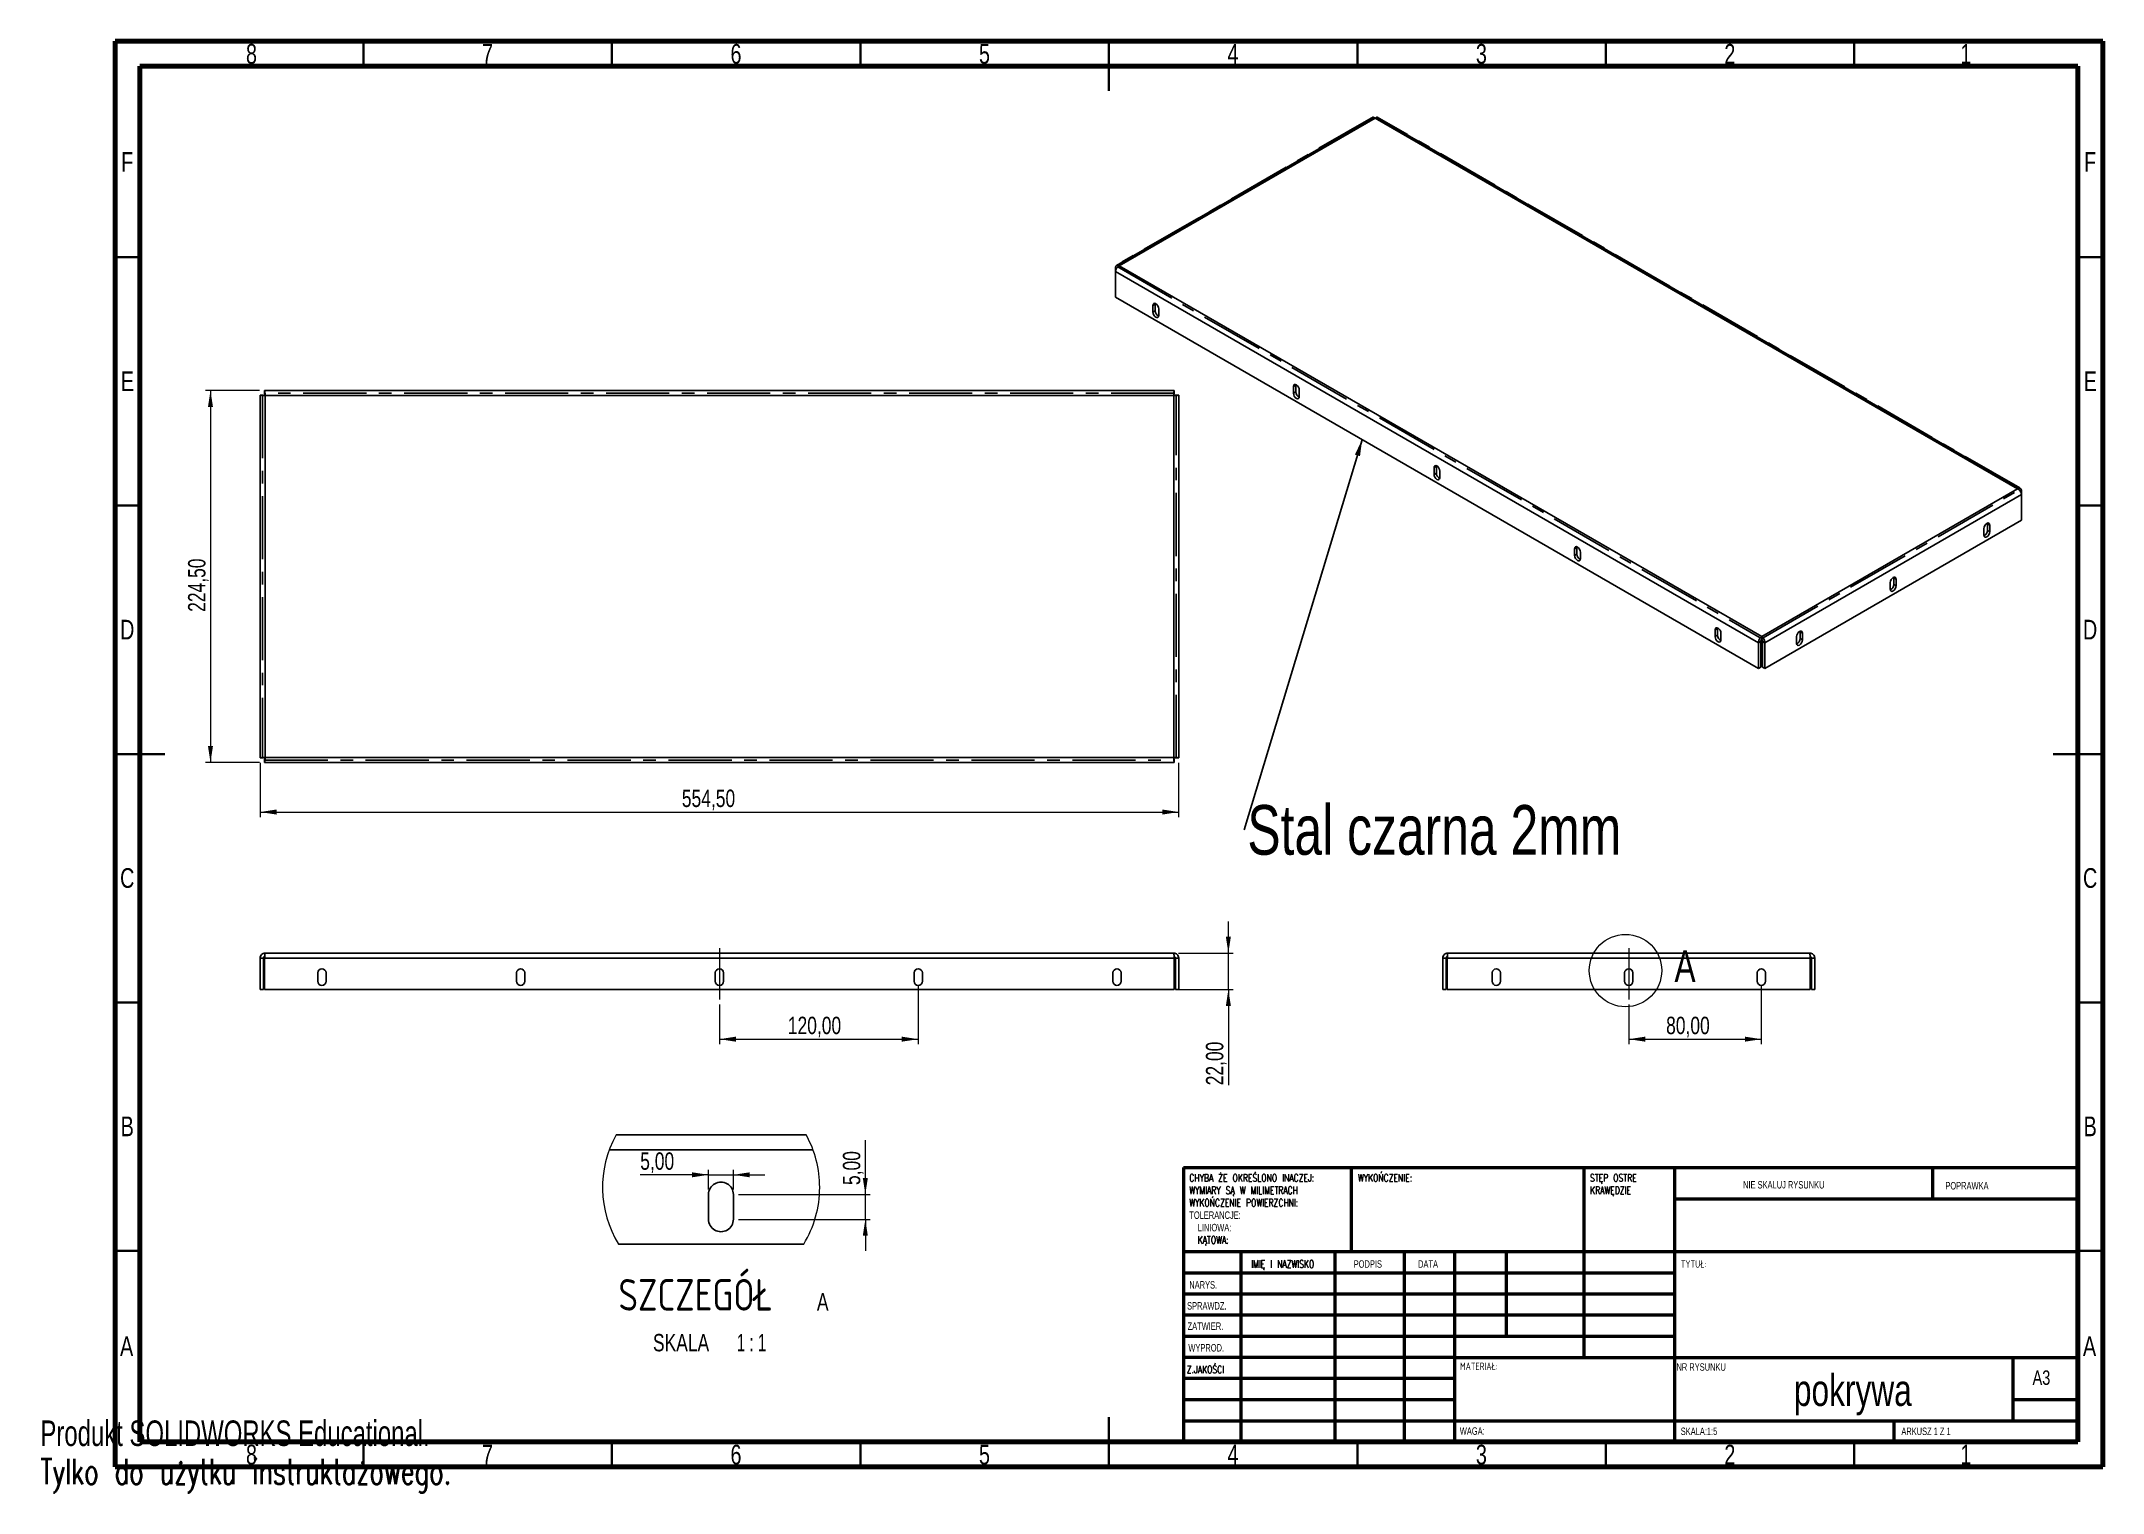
# Model space of a CAD drawing. Header units: millimetres. Extents: x 0 to 415, y 0 to 292.
import ezdxf

# ---------------------------------------------------------------- set-up
doc = ezdxf.new("R2010")
doc.units = ezdxf.units.MM
doc.linetypes.add('CENTERX2', pattern=[20.32, 12.7, -2.54, 2.54, -2.54])
doc.styles.add('SLDTEXTSTYLE0', font='TXT', dxfattribs={"width": 0.75})
doc.styles.add('SLDTEXTSTYLE1', font='TXT', dxfattribs={"width": 0.75, "bigfont": 'bigfont'})
doc.styles.add('SLDTEXTSTYLE2', font='TXT', dxfattribs={"width": 0.6875})
doc.styles.add('SLDTEXTSTYLE3', font='TXT', dxfattribs={"width": 0.65})
doc.styles.add('SLDTEXTSTYLE4', font='TXT', dxfattribs={"width": 0.7})
doc.styles.add('SLDTEXTSTYLE5', font='TXT', dxfattribs={"width": 0.7, "bigfont": 'bigfont'})
doc.dimstyles.new('SLDDIMSTYLE0', dxfattribs={"dimtxt": 3.5, "dimasz": 3.302, "dimexe": 0, "dimexo": 0.0625, "dimgap": 0.875, "dimtad": 1, "dimlfac": 3, "dimrnd": 1e-09, "dimzin": 12, "dimdsep": 46, "dimtxsty": 'SLDTEXTSTYLE0', "dimsah": 1, "dimcen": 0.09, "dimadec": 0, "dimazin": 3, "dimtfac": 1, "dimtmove": 0, "dimatfit": 0, "dimfxl": 1, "dimfrac": 2, "dimtolj": 1, "dimtzin": 12, "dimarcsym": 0})
doc.dimstyles.new('SLDDIMSTYLE1', dxfattribs={"dimtxt": 3.5, "dimasz": 3.302, "dimexe": 0, "dimexo": 0.0625, "dimgap": 0.875, "dimtad": 1, "dimlfac": 3, "dimrnd": 1e-09, "dimzin": 12, "dimdsep": 46, "dimtxsty": 'SLDTEXTSTYLE0', "dimsah": 1, "dimcen": 0.09, "dimadec": 0, "dimazin": 3, "dimtfac": 1, "dimtofl": 0, "dimtmove": 0, "dimatfit": 3, "dimfxl": 1, "dimfrac": 2, "dimtolj": 1, "dimtzin": 12, "dimarcsym": 0})
doc.dimstyles.new('SLDDIMSTYLE2', dxfattribs={"dimtxt": 0.18, "dimasz": 3.302, "dimexe": 0, "dimexo": 0.0625, "dimgap": 0, "dimtad": 0, "dimtih": 1, "dimtoh": 1, "dimdec": 0, "dimrnd": 1e-09, "dimzin": 0, "dimdsep": 46, "dimtxsty": 'Standard', "dimsah": 1, "dimcen": 0.09, "dimadec": 0, "dimazin": 0, "dimtfac": 3.302, "dimtdec": 0, "dimtofl": 0, "dimtmove": 0, "dimatfit": 3, "dimfxl": 1, "dimfrac": 2, "dimtolj": 1, "dimtzin": 0, "dimarcsym": 0})
doc.dimstyles.new('SLDDIMSTYLE3', dxfattribs={"dimtxt": 3.5, "dimasz": 3.302, "dimexe": 0, "dimexo": 0.0625, "dimgap": 0.875, "dimtad": 1, "dimrnd": 1e-09, "dimzin": 12, "dimdsep": 46, "dimtxsty": 'SLDTEXTSTYLE0', "dimsah": 1, "dimcen": 0.09, "dimadec": 0, "dimazin": 3, "dimtfac": 1, "dimtmove": 0, "dimatfit": 0, "dimfxl": 1, "dimfrac": 2, "dimtolj": 1, "dimtzin": 12, "dimarcsym": 0})

# ---------------------------------------------------------------- blocks, each defined once
blk = doc.blocks.new('SW_NOTE_0')
at = {"color": 0, "linetype": 'Continuous', "lineweight": 0, "char_height": 1.5, "attachment_point": 1}
for s, insert, style in [('CHYBA ŻE OKREŚLONO INACZEJ:', (0, 1.93), 'SLDTEXTSTYLE1'), ('WYMIARY SĄ W MILIMETRACH', (0, -0.57), 'SLDTEXTSTYLE1'), ('WYKOŃCZENIE POWIERZCHNI:', (0, -3.07), 'SLDTEXTSTYLE1'), ('TOLERANCJE:', (0, -5.57), 'SLDTEXTSTYLE0'), ('LINIOWA:', (1.69, -8.07), 'SLDTEXTSTYLE0'), ('KĄTOWA:', (1.69, -10.57), 'SLDTEXTSTYLE1')]:
    blk.add_mtext(s, dxfattribs=dict(at, insert=insert, style=style))
blk = doc.blocks.new('SW_NOTE_0_1')
at = {"color": 0, "linetype": 'Continuous', "lineweight": 0, "char_height": 1.5, "attachment_point": 1, "style": 'SLDTEXTSTYLE1'}
for s, insert in [('STĘP OSTRE', (0, 1.93)), ('KRAWĘDZIE', (0, -0.57))]:
    blk.add_mtext(s, dxfattribs=dict(at, insert=insert))
blk = doc.blocks.new('_D')
at = {"color": 7, "linetype": 'Continuous', "lineweight": 0}
for p, q in [((239.04, 108.43), (239.04, 114.78)), ((229.04, 108.43), (240.04, 108.43)), ((239.04, 101.09), (239.04, 108.43)), ((229.14, 101.09), (240.04, 101.09)), ((239.04, 101.09), (239.04, 81.81))]:
    blk.add_line(p, q, dxfattribs=at)
at = {"color": 7, "linetype": 'Continuous', "lineweight": 18}
for points in [[(239.04, 108.43), (239.55, 111.73), (238.54, 111.73)], [(239.04, 101.09), (238.54, 97.79), (239.55, 97.79)]]:
    blk.add_solid(points, dxfattribs=at)
at = {"color": 7, "linetype": 'Continuous', "lineweight": 18, "insert": (234.53, 81.81), "char_height": 3.5, "attachment_point": 1, "rotation": 90, "style": 'SLDTEXTSTYLE0'}
blk.add_mtext('22,00', dxfattribs=at)
blk = doc.blocks.new('_D_1')
at = {"color": 7, "linetype": 'Continuous', "lineweight": 0}
for p, q in [((176.63, 101.76), (176.63, 90.09)), ((136.63, 98.09), (136.63, 90.09)), ((136.63, 91.09), (176.63, 91.09))]:
    blk.add_line(p, q, dxfattribs=at)
at = {"color": 7, "linetype": 'Continuous', "lineweight": 18}
for points in [[(136.63, 91.09), (139.93, 90.59), (139.93, 91.6)], [(176.63, 91.09), (173.33, 91.6), (173.33, 90.59)]]:
    blk.add_solid(points, dxfattribs=at)
at = {"color": 7, "linetype": 'Continuous', "lineweight": 18, "insert": (150.39, 95.61), "char_height": 3.5, "attachment_point": 1, "style": 'SLDTEXTSTYLE0'}
blk.add_mtext('120,00', dxfattribs=at)
blk = doc.blocks.new('_D_2')
at = {"color": 7, "linetype": 'Continuous', "lineweight": 0}
for p, q in [((44.21, 146.72), (44.21, 135.82)), ((229.04, 146.72), (229.04, 135.82)), ((44.21, 136.82), (229.04, 136.82))]:
    blk.add_line(p, q, dxfattribs=at)
at = {"color": 7, "linetype": 'Continuous', "lineweight": 18}
for points in [[(44.21, 136.82), (47.51, 136.31), (47.51, 137.33)], [(229.04, 136.82), (225.74, 137.33), (225.74, 136.31)]]:
    blk.add_solid(points, dxfattribs=at)
at = {"color": 7, "linetype": 'Continuous', "lineweight": 18, "insert": (129.06, 141.33), "char_height": 3.5, "attachment_point": 1, "style": 'SLDTEXTSTYLE0'}
blk.add_mtext('554,50', dxfattribs=at)
blk = doc.blocks.new('_D_3')
at = {"color": 7, "linetype": 'Continuous', "lineweight": 0}
for p, q in [((44.11, 221.65), (33.21, 221.65)), ((34.21, 221.65), (34.21, 146.82)), ((44.11, 146.82), (33.21, 146.82))]:
    blk.add_line(p, q, dxfattribs=at)
at = {"color": 7, "linetype": 'Continuous', "lineweight": 18}
for points in [[(34.21, 221.65), (33.7, 218.35), (34.72, 218.35)], [(34.21, 146.82), (34.72, 150.12), (33.7, 150.12)]]:
    blk.add_solid(points, dxfattribs=at)
at = {"color": 7, "linetype": 'Continuous', "lineweight": 18, "insert": (29.7, 177.12), "char_height": 3.5, "attachment_point": 1, "rotation": 90, "style": 'SLDTEXTSTYLE0'}
blk.add_mtext('224,50', dxfattribs=at)
blk = doc.blocks.new('_D_4')
at = {"color": 7, "linetype": 'Continuous', "lineweight": 0}
for p, q in [((346.29, 101.76), (346.29, 90.09)), ((319.62, 98.09), (319.62, 90.09)), ((319.62, 91.09), (346.29, 91.09))]:
    blk.add_line(p, q, dxfattribs=at)
at = {"color": 7, "linetype": 'Continuous', "lineweight": 18}
for points in [[(319.62, 91.09), (322.92, 90.59), (322.92, 91.6)], [(346.29, 91.09), (342.98, 91.6), (342.98, 90.59)]]:
    blk.add_solid(points, dxfattribs=at)
at = {"color": 7, "linetype": 'Continuous', "lineweight": 18, "insert": (327.13, 95.61), "char_height": 3.5, "attachment_point": 1, "style": 'SLDTEXTSTYLE0'}
blk.add_mtext('80,00', dxfattribs=at)
blk = doc.blocks.new('SW_NOTE_0_2')
at = {"color": 0, "linetype": 'Continuous', "lineweight": 0, "insert": (0.63, 4.99), "char_height": 10, "attachment_point": 1, "style": 'SLDTEXTSTYLE0'}
blk.add_mtext('Stal czarna 2mm', dxfattribs=at)
blk = doc.blocks.new('_D_5')
at = {"color": 7, "linetype": 'Continuous', "lineweight": 0}
for p, q in [((165.99, 59.82), (165.99, 70.78)), ((140.44, 59.82), (166.99, 59.82)), ((165.99, 54.82), (165.99, 59.82)), ((140.44, 54.82), (166.99, 54.82)), ((165.99, 54.82), (165.99, 48.47))]:
    blk.add_line(p, q, dxfattribs=at)
at = {"color": 7, "linetype": 'Continuous', "lineweight": 18}
for points in [[(165.99, 59.82), (166.49, 63.13), (165.48, 63.13)], [(165.99, 54.82), (165.48, 51.52), (166.49, 51.52)]]:
    blk.add_solid(points, dxfattribs=at)
at = {"color": 7, "linetype": 'Continuous', "lineweight": 18, "insert": (161.47, 61.73), "char_height": 3.5, "attachment_point": 1, "rotation": 90, "style": 'SLDTEXTSTYLE0'}
blk.add_mtext('5,00', dxfattribs=at)
blk = doc.blocks.new('_D_6')
at = {"color": 7, "linetype": 'Continuous', "lineweight": 0}
for p, q in [((134.44, 63.79), (120.69, 63.79)), ((134.44, 60.82), (134.44, 64.79)), ((134.44, 63.79), (139.44, 63.79)), ((139.44, 60.82), (139.44, 64.79)), ((139.44, 63.79), (145.79, 63.79))]:
    blk.add_line(p, q, dxfattribs=at)
at = {"color": 7, "linetype": 'Continuous', "lineweight": 18}
for points in [[(134.44, 63.79), (131.13, 64.29), (131.13, 63.28)], [(139.44, 63.79), (142.74, 63.28), (142.74, 64.29)]]:
    blk.add_solid(points, dxfattribs=at)
at = {"color": 7, "linetype": 'Continuous', "lineweight": 18, "insert": (120.69, 68.3), "char_height": 3.5, "attachment_point": 1, "style": 'SLDTEXTSTYLE0'}
blk.add_mtext('5,00', dxfattribs=at)
blk = doc.blocks.new('SW_NOTE_0_3')
at = {"color": 0, "linetype": 'Continuous', "lineweight": 0, "attachment_point": 2}
for s, insert, char_height, style in [('SZCZEGÓŁ', (21.23, 8.19), 6.35, 'SLDTEXTSTYLE1'), ('A', (46.81, 5.35), 3.5, 'SLDTEXTSTYLE0'), ('SKALA', (18.3, -2.86), 3.5, 'SLDTEXTSTYLE0'), ('1 : 1', (32.48, -2.86), 3.5, 'SLDTEXTSTYLE3')]:
    blk.add_mtext(s, dxfattribs=dict(at, insert=insert, char_height=char_height, style=style))

msp = doc.modelspace()

# ---------------------------------------------------------------- linework, layer by layer
at = {"color": 7, "linetype": 'Continuous', "lineweight": 70}
for p, q in [((15, 5), (15, 292)), ((15, 292), (415, 292)), ((415, 292), (415, 5)), ((20, 10), (20, 287)), ((20, 287), (410, 287)), ((410, 287), (410, 10)), ((410, 10), (20, 10)), ((415, 5), (15, 5))]:
    msp.add_line(p, q, dxfattribs=at)
at = {"color": 7, "linetype": 'Continuous', "lineweight": 35}
for p, q in [((65, 287), (65, 292)), ((115, 287), (115, 292)), ((165, 287), (165, 292)), ((215, 292), (215, 282)), ((215, 287), (215, 292)), ((265, 287), (265, 292)), ((315, 287), (315, 292)), ((365, 287), (365, 292)), ((20, 248.5), (15, 248.5)), ((410, 248.5), (415, 248.5)), ((20, 198.5), (15, 198.5)), ((410, 198.5), (415, 198.5)), ((15, 148.5), (25, 148.5)), ((20, 148.5), (15, 148.5)), ((415, 148.5), (405, 148.5)), ((410, 148.5), (415, 148.5)), ((20, 98.5), (15, 98.5)), ((410, 98.5), (415, 98.5)), ((20, 48.5), (15, 48.5)), ((410, 48.5), (415, 48.5)), ((215, 5), (215, 15)), ((65, 10), (65, 5)), ((115, 10), (115, 5)), ((165, 10), (165, 5)), ((215, 10), (215, 5)), ((265, 10), (265, 5)), ((315, 10), (315, 5)), ((365, 10), (365, 5))]:
    msp.add_line(p, q, dxfattribs=at)
at = {"color": 7, "linetype": 'Continuous', "lineweight": 25}
for p, q in [((268.1478, 276.627), (216.5088, 246.8164)), ((268.5787, 276.5376), (217.0778, 246.8067)), ((397.8614, 201.9043), (268.5787, 276.5376)), ((398.4304, 201.9139), (269.0097, 276.627)), ((216.3016, 246.3585), (216.5125, 246.2368)), ((216.3016, 246.3585), (216.3016, 245.6218)), ((216.3016, 245.6218), (345.7224, 170.9088)), ((216.3016, 245.6218), (216.3016, 240.4504)), ((217.0778, 246.8067), (346.3605, 172.1734)), ((216.3016, 240.4504), (345.7224, 165.7374)), ((224.3256, 239.0843), (223.8542, 238.8122)), ((223.8542, 238.8122), (223.8542, 237.4513)), ((224.3256, 237.7234), (223.8542, 237.4513)), ((224.3256, 239.0843), (224.3356, 239.2033)), ((224.3256, 237.7234), (224.3256, 239.0843)), ((225.0327, 236.771), (225.0327, 238.1319)), ((44.2115, 220.7498), (44.2115, 147.7212)), ((44.2115, 220.7498), (44.8782, 220.7498)), ((45.1139, 221.6522), (45.1139, 220.9855)), ((228.1425, 221.6522), (45.1139, 221.6522)), ((45.2115, 220.6522), (45.2115, 147.8189)), ((228.0449, 220.6522), (45.2115, 220.6522)), ((228.0449, 147.8189), (228.0449, 220.6522)), ((228.1425, 221.6522), (228.1425, 220.9855)), ((229.0449, 220.7498), (228.3782, 220.7498)), ((229.0449, 147.7212), (229.0449, 220.7498)), ((252.6099, 222.7562), (252.1385, 222.484)), ((252.1385, 222.484), (252.1385, 221.1231)), ((252.6099, 221.3953), (252.1385, 221.1231)), ((252.6099, 222.7562), (252.6199, 222.8751)), ((252.6099, 221.3953), (252.6099, 222.7562)), ((253.317, 220.4428), (253.317, 221.8037)), ((280.8942, 206.428), (280.4228, 206.1559)), ((280.4228, 206.1559), (280.4228, 204.795)), ((280.8942, 205.0671), (280.4228, 204.795)), ((280.8942, 206.428), (280.9042, 206.5469)), ((280.8942, 205.0671), (280.8942, 206.428)), ((281.6013, 204.1146), (281.6013, 205.4755)), ((346.3605, 172.1734), (397.8614, 201.9043)), ((346.9986, 170.9088), (398.6376, 200.7194)), ((398.6376, 201.4561), (398.4267, 201.3344)), ((398.6376, 201.4561), (398.6376, 200.7194)), ((398.6376, 200.7194), (398.6376, 195.548)), ((346.9986, 165.7374), (398.6376, 195.548)), ((391.7821, 194.9812), (391.7921, 194.8622)), ((391.085, 193.9098), (391.085, 192.5489)), ((391.7921, 194.8622), (392.2635, 194.5901)), ((391.7921, 194.8622), (391.7921, 193.5013)), ((391.7921, 193.5013), (392.2635, 193.2292)), ((392.2635, 193.2292), (392.2635, 194.5901)), ((309.1784, 190.0999), (308.707, 189.8277)), ((308.707, 189.8277), (308.707, 188.4668)), ((309.1784, 188.739), (308.707, 188.4668)), ((309.1784, 190.0999), (309.1884, 190.2188)), ((309.1784, 188.739), (309.1784, 190.0999)), ((309.8856, 187.7865), (309.8856, 189.1474)), ((372.2288, 183.0243), (372.2288, 181.6634)), ((372.9259, 184.0957), (372.9359, 183.9768)), ((372.9359, 183.9768), (373.4073, 183.7047)), ((372.9359, 183.9768), (372.9359, 182.6159)), ((372.9359, 182.6159), (373.4073, 182.3438)), ((373.4073, 182.3438), (373.4073, 183.7047)), ((337.4627, 173.7717), (336.9913, 173.4996)), ((336.9913, 173.4996), (336.9913, 172.1387)), ((337.4627, 172.4108), (336.9913, 172.1387)), ((337.4627, 173.7717), (337.4727, 173.8906)), ((337.4627, 172.4108), (337.4627, 173.7717)), ((338.1698, 171.4583), (338.1698, 172.8192)), ((345.7224, 170.9088), (346.1938, 171.181)), ((345.7224, 170.9088), (345.7224, 165.7374)), ((346.1938, 171.181), (346.1938, 166.0095)), ((346.3605, 171.6291), (346.3605, 172.1734)), ((346.9986, 170.9088), (346.5271, 171.181)), ((346.5271, 171.181), (346.5271, 166.0095)), ((346.9986, 170.9088), (346.9986, 165.7374)), ((353.3726, 172.1389), (353.3726, 170.778)), ((354.0698, 173.2103), (354.0797, 173.0914)), ((354.0797, 173.0914), (354.5511, 172.8192)), ((354.0797, 173.0914), (354.0797, 171.7305)), ((354.0797, 171.7305), (354.5511, 171.4583)), ((354.5511, 171.4583), (354.5511, 172.8192)), ((345.7224, 165.7374), (346.1938, 166.0095)), ((346.9986, 165.7374), (346.5271, 166.0095)), ((44.2115, 147.7212), (44.8782, 147.7212)), ((45.1139, 146.8189), (45.1139, 147.4855)), ((45.1139, 146.8189), (228.1425, 146.8189)), ((45.2115, 147.8189), (228.0449, 147.8189)), ((228.1425, 146.8189), (228.1425, 147.4855)), ((229.0449, 147.7212), (228.3782, 147.7212)), ((45.2115, 108.4278), (228.0449, 108.4278)), ((283.2033, 108.4278), (356.0367, 108.4278)), ((44.2115, 107.4278), (44.8782, 107.4278)), ((44.2115, 107.4278), (44.2115, 101.0945)), ((44.8782, 107.4278), (44.8782, 101.0945)), ((45.1139, 107.4278), (45.1139, 101.0945)), ((45.1139, 107.4278), (228.1425, 107.4278)), ((55.7949, 104.4278), (55.7949, 102.7612)), ((57.4615, 102.7612), (57.4615, 104.4278)), ((95.7949, 104.4278), (95.7949, 102.7612)), ((97.4615, 102.7612), (97.4615, 104.4278)), ((135.7949, 104.4278), (135.7949, 102.7612)), ((137.4615, 102.7612), (137.4615, 104.4278)), ((175.7949, 104.4278), (175.7949, 102.7612)), ((177.4615, 102.7612), (177.4615, 104.4278)), ((215.7949, 104.4278), (215.7949, 102.7612)), ((217.4615, 102.7612), (217.4615, 104.4278)), ((228.1425, 107.4278), (228.1425, 101.0945)), ((229.0449, 107.4278), (228.3782, 107.4278)), ((228.3782, 107.4278), (228.3782, 101.0945)), ((229.0449, 107.4278), (229.0449, 101.0945)), ((282.2033, 107.4278), (282.87, 107.4278)), ((282.2033, 107.4278), (282.2033, 101.0945)), ((282.87, 107.4278), (282.87, 101.0945)), ((283.1057, 107.4278), (283.1057, 101.0945)), ((283.1057, 107.4278), (356.1343, 107.4278)), ((292.12, 104.4278), (292.12, 102.7612)), ((293.7867, 102.7612), (293.7867, 104.4278)), ((318.7867, 104.4278), (318.7867, 102.7612)), ((320.4533, 102.7612), (320.4533, 104.4278)), ((345.4533, 104.4278), (345.4533, 102.7612)), ((347.12, 102.7612), (347.12, 104.4278)), ((356.1343, 107.4278), (356.1343, 101.0945)), ((357.0367, 107.4278), (356.37, 107.4278)), ((356.37, 107.4278), (356.37, 101.0945)), ((357.0367, 107.4278), (357.0367, 101.0945)), ((44.2115, 101.0945), (44.8782, 101.0945)), ((45.1139, 101.0945), (228.1425, 101.0945)), ((229.0449, 101.0945), (228.3782, 101.0945)), ((282.2033, 101.0945), (282.87, 101.0945)), ((283.1057, 101.0945), (356.1343, 101.0945)), ((357.0367, 101.0945), (356.37, 101.0945)), ((115.8161, 71.8244), (154.0791, 71.8244)), ((114.4416, 68.8244), (155.4536, 68.8244)), ((134.4351, 59.8244), (134.4351, 54.8244)), ((139.4351, 54.8244), (139.4351, 59.8244)), ((116.3052, 49.8244), (153.59, 49.8244))]:
    msp.add_line(p, q, dxfattribs=at)
at = {"color": 7, "linetype": 'CENTERX2'}
for p, q in [((268.2775, 276.7912), (216.6385, 246.9806)), ((398.3007, 202.0782), (268.8799, 276.7912)), ((216.6385, 246.6329), (346.0593, 171.9198)), ((44.6879, 220.7498), (44.6879, 147.7212)), ((228.1425, 221.1758), (45.1139, 221.1758)), ((228.5685, 147.7212), (228.5685, 220.7498)), ((346.6617, 171.9198), (398.3007, 201.7304)), ((45.1139, 147.2953), (228.1425, 147.2953))]:
    msp.add_line(p, q, dxfattribs=at)
at = {"color": 7, "linetype": 'CENTERX2', "lineweight": 18, "ltscale": 1.666667}
for p, q in [((136.6282, 109.4278), (136.6282, 99.0945)), ((319.62, 109.4278), (319.62, 99.0945))]:
    msp.add_line(p, q, dxfattribs=at)
at = {"color": 7, "linetype": 'Continuous', "lineweight": 50}
for p, q in [((230, 65.25), (410, 65.25)), ((230, 65.25), (230, 10)), ((263.8, 48.25), (263.8, 65.25)), ((310.6, 65.25), (310.6, 27)), ((328.8, 65.25), (328.8, 10)), ((380.8, 58.875), (380.8, 65.25)), ((410, 58.875), (328.8, 58.875)), ((410, 48.25), (230, 48.25)), ((241.5642, 48.25), (241.5642, 10)), ((260.4423, 48.25), (260.4423, 10)), ((274.3989, 48.25), (274.3989, 10)), ((284.6, 10), (284.6, 48.25)), ((295, 31.25), (295, 48.25)), ((328.8, 44), (230, 44)), ((328.8, 39.75), (230, 39.75)), ((328.8, 35.5), (230, 35.5)), ((328.8, 31.25), (230, 31.25)), ((284.6, 27), (230, 27)), ((284.6, 27), (410, 27)), ((397, 14.25), (397, 27)), ((284.6, 22.7499), (230, 22.7499)), ((284.6, 18.5), (230, 18.5)), ((410, 18.5), (397, 18.5)), ((230, 14.25), (410, 14.25)), ((373, 10), (373, 14.25))]:
    msp.add_line(p, q, dxfattribs=at)
at = {"color": 7, "linetype": 'Continuous', "lineweight": 25, "flags": 128}
for points in [[(225.0327, 238.1319), (224.9879, 238.4182), (224.8602, 238.7127), (224.669, 238.9705), (224.4435, 239.1525), (224.218, 239.2309), (224.0268, 239.1937), (223.8991, 239.0467), (223.8542, 238.8122)], [(223.8542, 237.4513), (223.8991, 237.165), (224.0268, 236.8705), (224.218, 236.6127), (224.4435, 236.4307), (224.669, 236.3523), (224.8602, 236.3894), (224.9879, 236.5365), (225.0327, 236.771)], [(253.317, 221.8037), (253.2722, 222.09), (253.1444, 222.3845), (252.9533, 222.6424), (252.7278, 222.8243), (252.5023, 222.9027), (252.3111, 222.8656), (252.1834, 222.7185), (252.1385, 222.484)], [(252.1385, 221.1231), (252.1834, 220.8369), (252.3111, 220.5424), (252.5023, 220.2845), (252.7278, 220.1025), (252.9533, 220.0241), (253.1444, 220.0613), (253.2722, 220.2083), (253.317, 220.4428)], [(281.6013, 205.4755), (281.5564, 205.7618), (281.4287, 206.0563), (281.2375, 206.3142), (281.012, 206.4962), (280.7865, 206.5745), (280.5954, 206.5374), (280.4676, 206.3904), (280.4228, 206.1559)], [(280.4228, 204.795), (280.4676, 204.5087), (280.5954, 204.2142), (280.7865, 203.9563), (281.012, 203.7744), (281.2375, 203.696), (281.4287, 203.7331), (281.5564, 203.8801), (281.6013, 204.1146)], [(392.2635, 194.5901), (392.2186, 194.8246), (392.0909, 194.9716), (391.8997, 195.0088), (391.6742, 194.9304), (391.4487, 194.7484), (391.2576, 194.4905), (391.1298, 194.1961), (391.085, 193.9098)], [(391.085, 192.5489), (391.1298, 192.3144), (391.2576, 192.1673), (391.4487, 192.1302), (391.6742, 192.2086), (391.8997, 192.3906), (392.0909, 192.6484), (392.2186, 192.9429), (392.2635, 193.2292)], [(309.8856, 189.1474), (309.8407, 189.4337), (309.713, 189.7282), (309.5218, 189.986), (309.2963, 190.168), (309.0708, 190.2464), (308.8796, 190.2092), (308.7519, 190.0622), (308.707, 189.8277)], [(308.707, 188.4668), (308.7519, 188.1805), (308.8796, 187.886), (309.0708, 187.6282), (309.2963, 187.4462), (309.5218, 187.3678), (309.713, 187.405), (309.8407, 187.552), (309.8856, 187.7865)], [(373.4073, 183.7047), (373.3625, 183.9392), (373.2347, 184.0862), (373.0436, 184.1233), (372.8181, 184.0449), (372.5926, 183.863), (372.4014, 183.6051), (372.2737, 183.3106), (372.2288, 183.0243)], [(372.2288, 181.6634), (372.2737, 181.4289), (372.4014, 181.2819), (372.5926, 181.2448), (372.8181, 181.3231), (373.0436, 181.5051), (373.2347, 181.763), (373.3625, 182.0575), (373.4073, 182.3438)], [(338.1698, 172.8192), (338.125, 173.1055), (337.9972, 173.4), (337.8061, 173.6579), (337.5806, 173.8398), (337.3551, 173.9182), (337.1639, 173.8811), (337.0362, 173.7341), (336.9913, 173.4996)], [(336.9913, 172.1387), (337.0362, 171.8524), (337.1639, 171.5579), (337.3551, 171.3), (337.5806, 171.118), (337.8061, 171.0397), (337.9972, 171.0768), (338.125, 171.2238), (338.1698, 171.4583)], [(354.5511, 172.8192), (354.5063, 173.0537), (354.3785, 173.2007), (354.1874, 173.2379), (353.9619, 173.1595), (353.7364, 172.9775), (353.5452, 172.7197), (353.4175, 172.4252), (353.3726, 172.1389)], [(353.3726, 170.778), (353.4175, 170.5435), (353.5452, 170.3965), (353.7364, 170.3593), (353.9619, 170.4377), (354.1874, 170.6197), (354.3785, 170.8775), (354.5063, 171.172), (354.5511, 171.4583)]]:
    msp.add_lwpolyline(points, dxfattribs=at)
at = {"color": 7, "linetype": 'Continuous', "lineweight": 18}
msp.add_circle((318.9575, 104.9012), 7.2874, dxfattribs=at)
at = {"color": 7, "linetype": 'Continuous', "lineweight": 25}
for centre, radius, start, end in [((225.5353, 237.7481), 1.2099, 181.165827, 244.936279), ((253.8196, 221.4199), 1.2099, 181.165827, 244.936279), ((282.1039, 205.0917), 1.2099, 181.165827, 244.936279), ((390.5973, 193.5163), 1.1949, 294.614008, 359.283886), ((310.3881, 188.7636), 1.2099, 181.165827, 244.936279), ((371.7411, 182.6308), 1.1949, 294.614008, 359.283886), ((338.6724, 172.4354), 1.2099, 181.165827, 244.936279), ((352.8849, 171.7454), 1.1949, 294.614008, 359.283886), ((56.6282, 104.4278), 0.8333, 0, 180), ((96.6282, 104.4278), 0.8333, 0, 180), ((136.6282, 104.4278), 0.8333, 0, 180), ((176.6282, 104.4278), 0.8333, 0, 180), ((216.6282, 104.4278), 0.8333, 0, 180), ((292.9533, 104.4278), 0.8333, 0, 180), ((319.62, 104.4278), 0.8333, 0, 180), ((346.2867, 104.4278), 0.8333, 0, 180), ((56.6282, 102.7612), 0.8333, 180, 0), ((96.6282, 102.7612), 0.8333, 180, 0), ((136.6282, 102.7612), 0.8333, 180, 0), ((176.6282, 102.7612), 0.8333, 180, 0), ((216.6282, 102.7612), 0.8333, 180, 0), ((292.9533, 102.7612), 0.8333, 180, 0), ((319.62, 102.7612), 0.8333, 180, 0), ((346.2867, 102.7612), 0.8333, 180, 0), ((136.9351, 59.8244), 2.5, 359.999997, 180.000003), ((136.9351, 54.8244), 2.5, 179.999989, 0.000011)]:
    msp.add_arc(centre, radius, start, end, dxfattribs=at)
at = {"color": 7, "linetype": 'Continuous', "lineweight": 18}
for start, end in [(151.05667, 211.490745), (0.000005, 28.943329), (328.509244, 359.999994)]:
    msp.add_arc((134.9476, 61.2443), 21.8622, start, end, dxfattribs=at)
at = {"color": 7, "linetype": 'Continuous', "lineweight": 25}
for points, knots in [([(268.1127, 276.6064), (268.1129, 276.6066), (268.1584, 276.6624), (268.3245, 276.6624), (268.494, 276.5792), (268.5787, 276.5376)], [0, 0, 0, 0, 0.00189448, 0.50094724, 1, 1, 1, 1]), ([(268.5787, 276.5376), (268.6635, 276.5792), (268.833, 276.6624), (268.9991, 276.6624), (269.0446, 276.6066), (269.0447, 276.6064)], [0, 0, 0, 0, 0.49905276, 0.99810552, 1, 1, 1, 1]), ([(217.0778, 246.8067), (216.9795, 246.8568), (216.8812, 246.8857), (216.6987, 246.896), (216.6145, 246.8774), (216.4721, 246.7952), (216.4139, 246.7315), (216.3316, 246.5683), (216.3074, 246.4687), (216.3016, 246.3585)], [0, 0, 0, 0, 0.25, 0.25, 0.5, 0.5, 0.75, 0.75, 1, 1, 1, 1]), ([(216.3016, 245.6218), (216.3074, 245.7254), (216.3316, 245.8396), (216.4139, 246.0713), (216.4721, 246.1888), (216.6145, 246.4089), (216.6987, 246.5114), (216.8812, 246.6853), (216.9795, 246.7566), (217.0778, 246.8067)], [0, 0, 0, 0, 0.25, 0.25, 0.5, 0.5, 0.75, 0.75, 1, 1, 1, 1]), ([(44.2115, 220.7498), (44.2115, 220.7417), (44.2375, 220.7336), (44.3377, 220.7173), (44.4119, 220.7092), (44.597, 220.6929), (44.7079, 220.6848), (44.9498, 220.6685), (45.0806, 220.6603), (45.2115, 220.6522)], [0, 0, 0, 0, 0.25, 0.25, 0.5, 0.5, 0.75, 0.75, 1, 1, 1, 1]), ([(44.8782, 220.7498), (44.8782, 220.7336), (44.9141, 220.7173), (45.0375, 220.6848), (45.1243, 220.6685), (45.2115, 220.6522)], [0, 0, 0, 0, 0.5, 0.5, 1, 1, 1, 1]), ([(45.2115, 220.6522), (45.2034, 220.7831), (45.1953, 220.914), (45.179, 221.1558), (45.1708, 221.2668), (45.1546, 221.4519), (45.1464, 221.526), (45.1302, 221.6262), (45.122, 221.6522), (45.1139, 221.6522)], [0, 0, 0, 0, 0.25, 0.25, 0.5, 0.5, 0.75, 0.75, 1, 1, 1, 1]), ([(45.2115, 220.6522), (45.1953, 220.7395), (45.179, 220.8262), (45.1464, 220.9496), (45.1302, 220.9855), (45.1139, 220.9855)], [0, 0, 0, 0, 0.5, 0.5, 1, 1, 1, 1]), ([(228.1425, 221.6522), (228.1344, 221.6522), (228.1262, 221.6262), (228.1099, 221.526), (228.1018, 221.4519), (228.0855, 221.2668), (228.0774, 221.1558), (228.0611, 220.914), (228.053, 220.7831), (228.0449, 220.6522)], [0, 0, 0, 0, 0.25, 0.25, 0.5, 0.5, 0.75, 0.75, 1, 1, 1, 1]), ([(228.1425, 220.9855), (228.1262, 220.9855), (228.1099, 220.9496), (228.0774, 220.8262), (228.0611, 220.7395), (228.0449, 220.6522)], [0, 0, 0, 0, 0.5, 0.5, 1, 1, 1, 1]), ([(228.0449, 220.6522), (228.1758, 220.6603), (228.3066, 220.6685), (228.5485, 220.6848), (228.6594, 220.6929), (228.8445, 220.7092), (228.9186, 220.7173), (229.0188, 220.7336), (229.0449, 220.7417), (229.0449, 220.7498)], [0, 0, 0, 0, 0.25, 0.25, 0.5, 0.5, 0.75, 0.75, 1, 1, 1, 1]), ([(228.0449, 220.6522), (228.1321, 220.6685), (228.2189, 220.6848), (228.3423, 220.7173), (228.3782, 220.7336), (228.3782, 220.7498)], [0, 0, 0, 0, 0.5, 0.5, 1, 1, 1, 1]), ([(398.6376, 201.4561), (398.6318, 201.5663), (398.6077, 201.6658), (398.5253, 201.8291), (398.4671, 201.8927), (398.3247, 201.975), (398.2405, 201.9935), (398.058, 201.9832), (397.9597, 201.9544), (397.8614, 201.9043)], [0, 0, 0, 0, 0.25, 0.25, 0.5, 0.5, 0.75, 0.75, 1, 1, 1, 1]), ([(397.8614, 201.9043), (397.9597, 201.8542), (398.058, 201.7828), (398.2405, 201.6089), (398.3247, 201.5065), (398.4671, 201.2864), (398.5253, 201.1689), (398.6077, 200.9371), (398.6318, 200.823), (398.6376, 200.7194)], [0, 0, 0, 0, 0.25, 0.25, 0.5, 0.5, 0.75, 0.75, 1, 1, 1, 1]), ([(346.3605, 172.1734), (346.2737, 172.1167), (346.1869, 172.0387), (346.0274, 171.8515), (345.9547, 171.7424), (345.8353, 171.509), (345.7886, 171.3849), (345.7293, 171.1398), (345.7167, 171.019), (345.7224, 170.9088)], [0, 0, 0, 0, 0.25, 0.25, 0.5, 0.5, 0.75, 0.75, 1, 1, 1, 1]), ([(346.3605, 171.6291), (346.3103, 171.5868), (346.2605, 171.5154), (346.1962, 171.351), (346.1823, 171.2589), (346.1938, 171.181)], [0, 0, 0, 0, 0.5, 0.5, 1, 1, 1, 1]), ([(346.9986, 170.9088), (347.0043, 171.019), (346.9917, 171.1398), (346.9323, 171.3849), (346.8857, 171.509), (346.7663, 171.7424), (346.6936, 171.8515), (346.5341, 172.0387), (346.4473, 172.1167), (346.3605, 172.1734)], [0, 0, 0, 0, 0.25, 0.25, 0.5, 0.5, 0.75, 0.75, 1, 1, 1, 1]), ([(346.5271, 171.181), (346.5387, 171.2589), (346.5248, 171.351), (346.4605, 171.5154), (346.4107, 171.5868), (346.3605, 171.6291)], [0, 0, 0, 0, 0.5, 0.5, 1, 1, 1, 1]), ([(45.2115, 147.8189), (45.0806, 147.8107), (44.9498, 147.8026), (44.7079, 147.7863), (44.597, 147.7782), (44.4119, 147.7619), (44.3377, 147.7538), (44.2375, 147.7375), (44.2115, 147.7294), (44.2115, 147.7212)], [0, 0, 0, 0, 0.25, 0.25, 0.5, 0.5, 0.75, 0.75, 1, 1, 1, 1]), ([(45.2115, 147.8189), (45.1243, 147.8026), (45.0375, 147.7863), (44.9141, 147.7538), (44.8782, 147.7375), (44.8782, 147.7212)], [0, 0, 0, 0, 0.5, 0.5, 1, 1, 1, 1]), ([(45.1139, 146.8189), (45.122, 146.8189), (45.1302, 146.8449), (45.1464, 146.9451), (45.1546, 147.0192), (45.1708, 147.2043), (45.179, 147.3153), (45.1953, 147.5571), (45.2034, 147.688), (45.2115, 147.8189)], [0, 0, 0, 0, 0.25, 0.25, 0.5, 0.5, 0.75, 0.75, 1, 1, 1, 1]), ([(45.1139, 147.4855), (45.1302, 147.4855), (45.1464, 147.5215), (45.179, 147.6449), (45.1953, 147.7316), (45.2115, 147.8189)], [0, 0, 0, 0, 0.5, 0.5, 1, 1, 1, 1]), ([(229.0449, 147.7212), (229.0449, 147.7294), (229.0188, 147.7375), (228.9186, 147.7538), (228.8445, 147.7619), (228.6594, 147.7782), (228.5485, 147.7863), (228.3066, 147.8026), (228.1758, 147.8107), (228.0449, 147.8189)], [0, 0, 0, 0, 0.25, 0.25, 0.5, 0.5, 0.75, 0.75, 1, 1, 1, 1]), ([(228.0449, 147.8189), (228.053, 147.688), (228.0611, 147.5571), (228.0774, 147.3153), (228.0855, 147.2043), (228.1018, 147.0192), (228.1099, 146.9451), (228.1262, 146.8449), (228.1344, 146.8189), (228.1425, 146.8189)], [0, 0, 0, 0, 0.25, 0.25, 0.5, 0.5, 0.75, 0.75, 1, 1, 1, 1]), ([(228.0449, 147.8189), (228.0611, 147.7316), (228.0774, 147.6449), (228.1099, 147.5215), (228.1262, 147.4855), (228.1425, 147.4855)], [0, 0, 0, 0, 0.5, 0.5, 1, 1, 1, 1]), ([(228.3782, 147.7212), (228.3782, 147.7375), (228.3423, 147.7538), (228.2189, 147.7863), (228.1321, 147.8026), (228.0449, 147.8189)], [0, 0, 0, 0, 0.5, 0.5, 1, 1, 1, 1]), ([(45.2115, 108.4278), (45.0806, 108.4278), (44.9498, 108.4018), (44.7079, 108.3016), (44.597, 108.2275), (44.4119, 108.0424), (44.3377, 107.9315), (44.2375, 107.6896), (44.2115, 107.5587), (44.2115, 107.4278)], [0, 0, 0, 0, 0.25, 0.25, 0.5, 0.5, 0.75, 0.75, 1, 1, 1, 1]), ([(45.1139, 107.4278), (45.122, 107.5587), (45.1302, 107.6896), (45.1464, 107.9315), (45.1546, 108.0424), (45.1708, 108.2275), (45.179, 108.3016), (45.1953, 108.4018), (45.2034, 108.4278), (45.2115, 108.4278)], [0, 0, 0, 0, 0.25, 0.25, 0.5, 0.5, 0.75, 0.75, 1, 1, 1, 1]), ([(228.0449, 108.4278), (228.053, 108.4278), (228.0611, 108.4018), (228.0774, 108.3016), (228.0855, 108.2275), (228.1018, 108.0424), (228.1099, 107.9315), (228.1262, 107.6896), (228.1344, 107.5587), (228.1425, 107.4278)], [0, 0, 0, 0, 0.25, 0.25, 0.5, 0.5, 0.75, 0.75, 1, 1, 1, 1]), ([(229.0449, 107.4278), (229.0449, 107.5587), (229.0188, 107.6896), (228.9186, 107.9315), (228.8445, 108.0424), (228.6594, 108.2275), (228.5485, 108.3016), (228.3066, 108.4018), (228.1758, 108.4278), (228.0449, 108.4278)], [0, 0, 0, 0, 0.25, 0.25, 0.5, 0.5, 0.75, 0.75, 1, 1, 1, 1]), ([(283.2033, 108.4278), (283.0724, 108.4278), (282.9416, 108.4018), (282.6997, 108.3016), (282.5888, 108.2275), (282.4037, 108.0424), (282.3295, 107.9315), (282.2294, 107.6896), (282.2033, 107.5587), (282.2033, 107.4278)], [0, 0, 0, 0, 0.25, 0.25, 0.5, 0.5, 0.75, 0.75, 1, 1, 1, 1]), ([(283.1057, 107.4278), (283.1138, 107.5587), (283.122, 107.6896), (283.1382, 107.9315), (283.1464, 108.0424), (283.1627, 108.2275), (283.1708, 108.3016), (283.1871, 108.4018), (283.1952, 108.4278), (283.2033, 108.4278)], [0, 0, 0, 0, 0.25, 0.25, 0.5, 0.5, 0.75, 0.75, 1, 1, 1, 1]), ([(356.0367, 108.4278), (356.0448, 108.4278), (356.0529, 108.4018), (356.0692, 108.3016), (356.0773, 108.2275), (356.0936, 108.0424), (356.1018, 107.9315), (356.118, 107.6896), (356.1262, 107.5587), (356.1343, 107.4278)], [0, 0, 0, 0, 0.25, 0.25, 0.5, 0.5, 0.75, 0.75, 1, 1, 1, 1]), ([(357.0367, 107.4278), (357.0367, 107.5587), (357.0106, 107.6896), (356.9105, 107.9315), (356.8363, 108.0424), (356.6512, 108.2275), (356.5403, 108.3016), (356.2984, 108.4018), (356.1676, 108.4278), (356.0367, 108.4278)], [0, 0, 0, 0, 0.25, 0.25, 0.5, 0.5, 0.75, 0.75, 1, 1, 1, 1]), ([(45.1342, 107.7458), (45.1172, 107.7433), (45.057, 107.7343), (44.9707, 107.6677), (44.8931, 107.5592), (44.8832, 107.4716), (44.8782, 107.4278)], [0, 0, 0, 0, 0.11598476, 0.41065651, 0.70532825, 1, 1, 1, 1]), ([(228.3782, 107.4278), (228.3732, 107.4716), (228.3633, 107.5592), (228.2856, 107.6677), (228.1994, 107.7343), (228.1392, 107.7433), (228.1222, 107.7458)], [0, 0, 0, 0, 0.29467175, 0.58934349, 0.88401524, 1, 1, 1, 1]), ([(283.126, 107.7458), (283.109, 107.7433), (283.0488, 107.7343), (282.9626, 107.6677), (282.8849, 107.5592), (282.875, 107.4716), (282.87, 107.4278)], [0, 0, 0, 0, 0.11598476, 0.41065651, 0.70532825, 1, 1, 1, 1]), ([(356.37, 107.4278), (356.365, 107.4716), (356.3551, 107.5592), (356.2774, 107.6677), (356.1912, 107.7343), (356.131, 107.7433), (356.114, 107.7458)], [0, 0, 0, 0, 0.29467175, 0.58934349, 0.88401524, 1, 1, 1, 1])]:
    msp.add_open_spline(points, degree=3, knots=knots, dxfattribs=at)

# ---------------------------------------------------------------- block references
at = {"color": 7, "linetype": 'Continuous', "lineweight": 0}
for name, p in [('SW_NOTE_0_2', (242.2336, 133.2353)), ('SW_NOTE_0', (231.1818, 61.9874)), ('SW_NOTE_0_1', (311.8212, 61.9874)), ('SW_NOTE_0_3', (110.6089, 34.6105))]:
    msp.add_blockref(name, p, dxfattribs=at)

# ---------------------------------------------------------------- texts
for s, insert, char_height, attachment_point, style in [('8', (42.46, 291.4385), 3.9687, 2, 'SLDTEXTSTYLE0'), ('7', (89.96, 291.4385), 3.9687, 2, 'SLDTEXTSTYLE0'), ('6', (139.96, 291.4385), 3.9687, 2, 'SLDTEXTSTYLE0'), ('5', (189.96, 291.4385), 3.9687, 2, 'SLDTEXTSTYLE0'), ('4', (239.96, 291.4385), 3.9687, 2, 'SLDTEXTSTYLE0'), ('3', (289.96, 291.4385), 3.9687, 2, 'SLDTEXTSTYLE0'), ('2', (339.96, 291.4385), 3.9687, 2, 'SLDTEXTSTYLE0'), ('1', (387.46, 291.4385), 3.9687, 2, 'SLDTEXTSTYLE0'), ('F', (17.4577, 269.6885), 3.9687, 2, 'SLDTEXTSTYLE0'), ('F', (412.4577, 269.6885), 3.9687, 2, 'SLDTEXTSTYLE0'), ('E', (17.5078, 225.525), 3.9687, 2, 'SLDTEXTSTYLE0'), ('E', (412.5078, 225.525), 3.9687, 2, 'SLDTEXTSTYLE0'), ('D', (17.4527, 175.525), 3.9687, 2, 'SLDTEXTSTYLE0'), ('D', (412.4527, 175.525), 3.9687, 2, 'SLDTEXTSTYLE0'), ('C', (17.4587, 125.525), 3.9687, 2, 'SLDTEXTSTYLE0'), ('C', (412.4587, 125.525), 3.9687, 2, 'SLDTEXTSTYLE0'), ('B', (17.4706, 75.525), 3.9687, 2, 'SLDTEXTSTYLE0'), ('B', (412.4706, 75.525), 3.9687, 2, 'SLDTEXTSTYLE0'), ('WYKOŃCZENIE:', (265.1233, 63.921), 1.5, 1, 'SLDTEXTSTYLE1'), ('NIE SKALUJ RYSUNKU', (342.6146, 62.533), 1.5, 1, 'SLDTEXTSTYLE0'), ('POPRAWKA', (383.3276, 62.3349), 1.5, 1, 'SLDTEXTSTYLE0'), ('IMIĘ I NAZWISKO', (243.6165, 46.5762), 1.5, 1, 'SLDTEXTSTYLE1'), ('PODPIS', (264.2679, 46.5762), 1.5, 1, 'SLDTEXTSTYLE0'), ('DATA', (277.2147, 46.5762), 1.5, 1, 'SLDTEXTSTYLE0'), ('TYTUŁ:', (330.0789, 46.5762), 1.5, 1, 'SLDTEXTSTYLE1'), ('NARYS.', (231.1818, 42.3848), 1.5, 1, 'SLDTEXTSTYLE0'), ('SPRAWDZ.', (230.7352, 38.1619), 1.5, 1, 'SLDTEXTSTYLE0'), ('ZATWIER.', (230.8389, 34.0659), 1.5, 1, 'SLDTEXTSTYLE0'), ('A', (17.3397, 31.275), 3.9687, 2, 'SLDTEXTSTYLE0'), ('WYPROD.', (230.99, 29.7158), 1.5, 1, 'SLDTEXTSTYLE0'), ('A', (412.3397, 31.275), 3.9687, 2, 'SLDTEXTSTYLE0'), ('Z.JAKOŚCI', (230.669, 25.3496), 1.5, 1, 'SLDTEXTSTYLE1'), ('MATERIAŁ:', (285.6459, 25.9861), 1.5, 1, 'SLDTEXTSTYLE1'), ('NR RYSUNKU', (329.2092, 25.8428), 1.5, 1, 'SLDTEXTSTYLE0'), ('pokrywa', (364.7038, 23.6069), 6.35, 2, 'SLDTEXTSTYLE0'), ('A3', (400.8712, 24.4064), 2.91042, 1, 'SLDTEXTSTYLE0'), ('WAGA:', (285.6178, 12.9493), 1.4986, 1, 'SLDTEXTSTYLE0'), ('SKALA:1:5', (330.074, 12.9001), 1.5, 1, 'SLDTEXTSTYLE0'), ('ARKUSZ 1 Z 1', (374.4783, 12.9001), 1.5, 1, 'SLDTEXTSTYLE2'), ('8', (42.46, 9.4385), 3.9687, 2, 'SLDTEXTSTYLE0'), ('7', (89.96, 9.4385), 3.9687, 2, 'SLDTEXTSTYLE0'), ('6', (139.96, 9.4385), 3.9687, 2, 'SLDTEXTSTYLE0'), ('5', (189.96, 9.4385), 3.9687, 2, 'SLDTEXTSTYLE0'), ('4', (239.96, 9.4385), 3.9687, 2, 'SLDTEXTSTYLE0'), ('3', (289.96, 9.4385), 3.9687, 2, 'SLDTEXTSTYLE0'), ('2', (339.96, 9.4385), 3.9687, 2, 'SLDTEXTSTYLE0'), ('1', (387.46, 9.4385), 3.9687, 2, 'SLDTEXTSTYLE0')]:
    msp.add_mtext(s, dxfattribs=dict(at, insert=insert, char_height=char_height, attachment_point=attachment_point, style=style))
at = {"color": 7, "linetype": 'Continuous', "lineweight": 18, "insert": (328.8157, 108.952), "char_height": 6.35, "attachment_point": 1, "style": 'SLDTEXTSTYLE0'}
msp.add_mtext('A', dxfattribs=at)
at = {"color": 7, "linetype": 'Continuous', "char_height": 5.1381, "attachment_point": 1}
for s, insert, style in [('Produkt SOLIDWORKS Educational.', (0, 14.3305), 'SLDTEXTSTYLE4'), ('Tylko do użytku instruktażowego.', (0, 6.6234), 'SLDTEXTSTYLE5')]:
    msp.add_mtext(s, dxfattribs=dict(at, insert=insert, style=style))

# ---------------------------------------------------------------- dimensions: what is measured, and where the dimension line sits
at = {"color": 7, "linetype": 'Continuous', "lineweight": 18}
for base, p1, p2, dimstyle, picture, middle in [((34.2115, 146.8189), (45.1139, 221.6522), (45.1139, 146.8189), 'SLDDIMSTYLE1', '_D_3', (34.2115, 184.2355)), ((239.0449, 108.4278), (228.1425, 101.0945), (228.0449, 108.4278), 'SLDDIMSTYLE0', '_D', (239.0449, 87.6327)), ((165.9851, 59.8244), (139.4351, 54.8244), (139.4351, 59.8244), 'SLDDIMSTYLE3', '_D_5', (165.9851, 66.2514))]:
    dim = msp.add_linear_dim(base=base, p1=p1, p2=p2, angle=90, dimstyle=dimstyle, dxfattribs=at)
    dim.commit()
    dim.dimension.update_dxf_attribs({"geometry": picture, "text_midpoint": middle, "dimtype": 160})
for base, p1, p2, dimstyle, picture, middle in [((229.0449, 136.8189), (44.2115, 147.7212), (229.0449, 147.7212), 'SLDDIMSTYLE1', '_D_2', (136.1755, 136.8189)), ((176.6282, 91.0945), (136.6282, 99.0945), (176.6282, 102.7612), 'SLDDIMSTYLE1', '_D_1', (157.5052, 91.0945)), ((346.2867, 91.0945), (319.62, 99.0945), (346.2867, 102.7612), 'SLDDIMSTYLE0', '_D_4', (332.9533, 91.0945)), ((139.4351, 63.7864), (134.4351, 59.8244), (139.4351, 59.8244), 'SLDDIMSTYLE3', '_D_6', (125.2108, 63.7864))]:
    dim = msp.add_linear_dim(base=base, p1=p1, p2=p2, dimstyle=dimstyle, dxfattribs=at)
    dim.commit()
    dim.dimension.update_dxf_attribs({"geometry": picture, "text_midpoint": middle, "dimtype": 160})

# ---------------------------------------------------------------- leaders
at = {"color": 7, "linetype": 'Continuous', "lineweight": 0}
msp.add_leader([(265.9664, 211.7795), (242.2336, 133.2353)], dimstyle='SLDDIMSTYLE2', dxfattribs=at)

doc.saveas('drawing.dxf')
